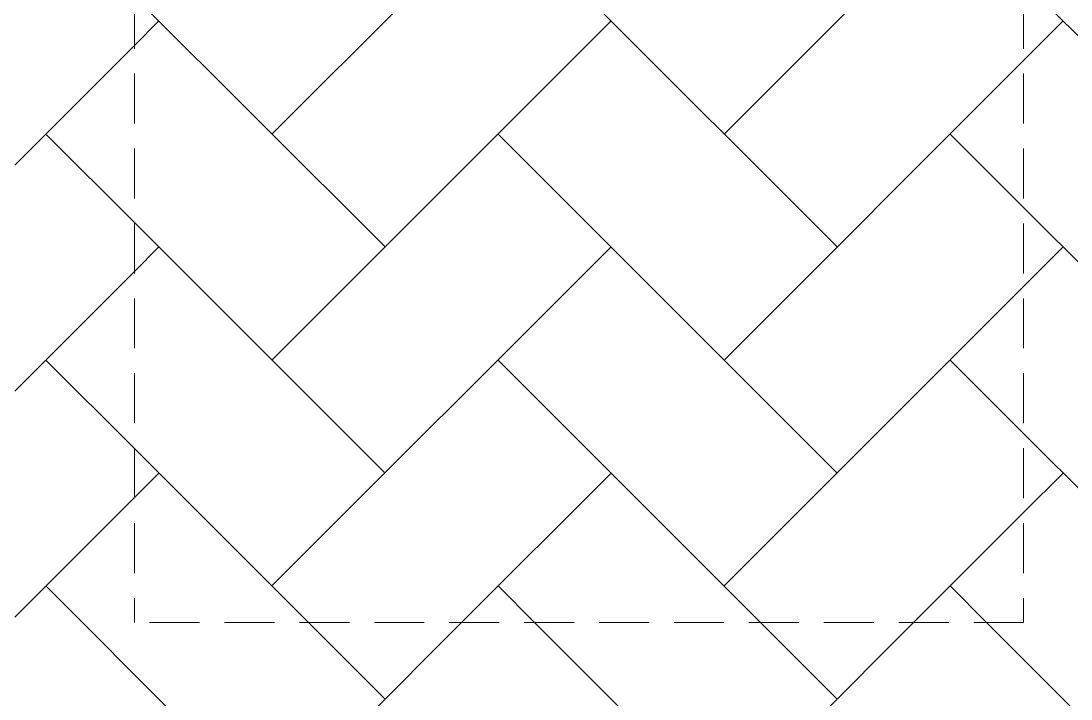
# Model space of a CAD drawing. Header units: millimetres. Extents: x 331487 to 517269, y 198509 to 399936.
# Drawn here: x 395906 to 398534, y 365346 to 367043 of the extents above; entities that cross this region are included whole.
import ezdxf

# ---------------------------------------------------------------- set-up
doc = ezdxf.new("R2010")
doc.units = ezdxf.units.MM
doc.header["$MEASUREMENT"] = 0
doc.linetypes.add('DASHED2', pattern=[0.375, 0.25, -0.125])
doc.layers.add('BEAM', color=1, linetype='Continuous', lineweight=5)

msp = doc.modelspace()

# ---------------------------------------------------------------- linework, layer by layer
at = {"layer": 'BEAM', "linetype": 'DASHED2', "ltscale": 500}
for p, q in [((396190.1, 367849), (396190.1, 365537.6)), ((398415.1, 367849), (398415.1, 365537.6)), ((398415.1, 365537.6), (396190.1, 365537.6))]:
    msp.add_line(p, q, dxfattribs=at)
at = {"layer": 'BEAM', "color": 253, "linetype": 'Continuous', "ltscale": 750}
for p, q in [((396533.9, 366760.4), (397382.5, 367609)), ((397665.3, 366760.4), (398415.1, 367510.3)), ((397948.1, 366477.6), (397099.6, 367326.1)), ((398715.1, 366842), (398415.1, 367142)), ((396816.8, 366477.6), (396190.1, 367104.2)), ((396190.1, 366982.3), (396251.1, 367043.3)), ((396533.9, 366194.7), (397382.5, 367043.3)), ((398415.1, 366944.6), (398513.8, 367043.3)), ((395890.1, 366682.3), (396190.1, 366982.3)), ((397665.3, 366194.7), (398415.1, 366944.6)), ((396190.1, 366538.5), (395968.3, 366760.4)), ((397948.1, 365911.9), (397099.6, 366760.4)), ((398415.1, 366576.3), (398231, 366760.4)), ((398715.1, 366276.3), (398415.1, 366576.3)), ((396816.8, 365911.9), (396190.1, 366538.5)), ((396190.1, 366416.6), (396251.1, 366477.6)), ((396533.9, 365629.1), (397382.5, 366477.6)), ((398415.1, 366378.9), (398513.8, 366477.6)), ((395890.1, 366116.6), (396190.1, 366416.6)), ((397665.3, 365629.1), (398415.1, 366378.9)), ((396190.1, 365972.9), (395968.3, 366194.7)), ((397756.8, 365537.6), (397099.6, 366194.7)), ((398415.1, 366010.6), (398231, 366194.7)), ((398715.1, 365710.6), (398415.1, 366010.6)), ((396625.4, 365537.6), (396190.1, 365972.9)), ((396190.1, 365850.9), (396251.1, 365911.9)), ((397008.2, 365537.6), (397382.5, 365911.9)), ((398415.1, 365813.2), (398513.8, 365911.9)), ((395890.1, 365550.9), (396190.1, 365850.9)), ((398139.5, 365537.6), (398415.1, 365813.2)), ((396359.7, 365237.6), (395968.3, 365629.1)), ((397191.1, 365537.6), (397099.6, 365629.1)), ((398322.4, 365537.6), (398231, 365629.1)), ((396816.8, 365346.2), (396625.4, 365537.6)), ((396708.2, 365237.6), (397008.2, 365537.6)), ((397491.1, 365237.6), (397191.1, 365537.6)), ((397948.1, 365346.2), (397756.8, 365537.6)), ((397839.5, 365237.6), (398139.5, 365537.6)), ((398715.1, 365144.9), (398322.4, 365537.6))]:
    msp.add_line(p, q, dxfattribs=at)

doc.saveas('drawing.dxf')
